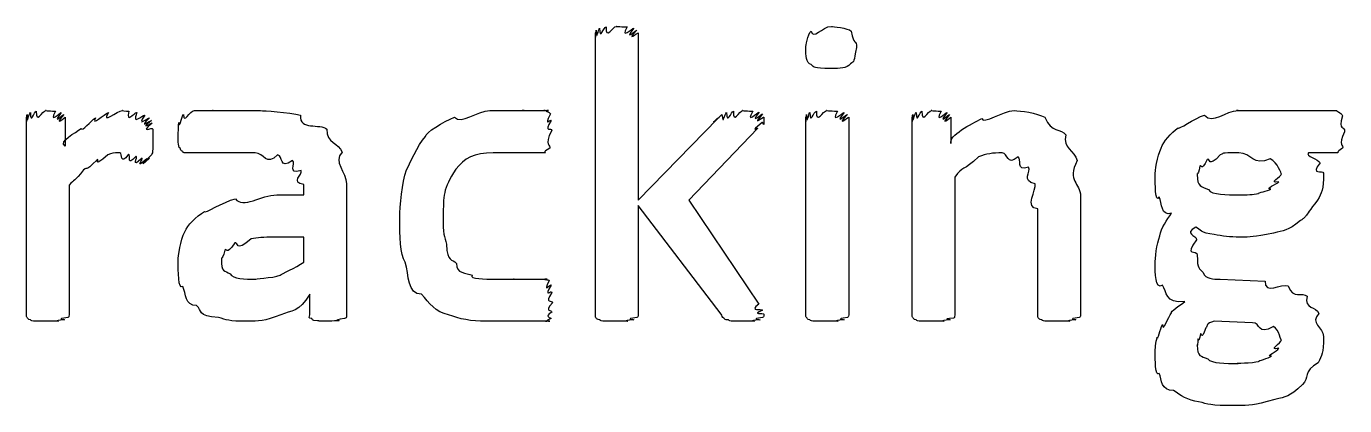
# Model space of a CAD drawing. Header units: millimetres. Extents: x 0 to 216, y 0 to 279.
# Drawn here: x 142.1 to 153.14, y 189.58 to 192.75 of the extents above; entities that cross this region are included whole.
import ezdxf

# ---------------------------------------------------------------- set-up
doc = ezdxf.new("R2010")
doc.units = ezdxf.units.MM
doc.layers.get('0').update_dxf_attribs({"linetype": 'CONTINUOUS'})

msp = doc.modelspace()

# ---------------------------------------------------------------- linework, layer by layer
at = {"color": 0}
for p, q in [((146.866, 190.339), (146.866, 192.698)), ((147.224, 192.698), (147.224, 191.298)), ((149.053, 192.577), (149.053, 192.577)), ((152.537, 192.048), (153.077, 192.048)), ((142.096, 190.339), (142.096, 191.992)), ((142.422, 191.992), (142.422, 191.75)), ((147.224, 191.298), (147.891, 191.981)), ((148.222, 191.899), (147.648, 191.298)), ((148.628, 190.339), (148.628, 191.992)), ((148.987, 191.992), (148.987, 190.339)), ((149.519, 190.339), (149.519, 191.992)), ((149.844, 191.992), (149.844, 191.772)), ((143.155, 191.811), (143.155, 191.811)), ((153.143, 191.871), (153.143, 191.871)), ((153.082, 191.695), (152.84, 191.695)), ((149.877, 191.491), (149.877, 190.339)), ((152.613, 191.518), (152.613, 191.518)), ((142.455, 191.425), (142.455, 190.339)), ((144.195, 191.342), (144.421, 191.342)), ((144.421, 191.342), (144.421, 191.43)), ((144.779, 191.436), (144.779, 190.339)), ((147.919, 190.344), (147.224, 191.254)), ((147.224, 191.254), (147.224, 190.339)), ((147.648, 191.298), (148.233, 190.427)), ((150.571, 190.339), (150.571, 191.226)), ((150.93, 191.331), (150.93, 190.339)), ((144.421, 190.989), (144.184, 190.989)), ((144.421, 190.78), (144.421, 190.989)), ((152.101, 190.637), (152.476, 190.62)), ((144.471, 190.339), (144.471, 190.51)), ((146.505, 190.438), (146.505, 190.438)), ((148.277, 190.344), (148.277, 190.344)), ((152.371, 190.272), (152.051, 190.284)), ((152.613, 190.129), (152.613, 190.129))]:
    msp.add_line(p, q, dxfattribs=at)
for points in [[(146.866, 192.698), (146.866, 192.606), (146.867, 192.712), (146.871, 192.72)], [(146.871, 192.72), (146.877, 192.621), (146.888, 192.732), (146.899, 192.737)], [(146.899, 192.737), (146.902, 192.632), (146.932, 192.748), (146.954, 192.748)], [(146.954, 192.748), (146.95, 192.635), (147.009, 192.753), (147.042, 192.753)], [(147.042, 192.753), (147.02, 192.753), (147.108, 192.75), (147.131, 192.748)], [(147.131, 192.748), (147.067, 192.632), (147.175, 192.743), (147.186, 192.737)], [(147.186, 192.737), (147.093, 192.621), (147.209, 192.727), (147.213, 192.72)], [(147.213, 192.72), (147.104, 192.61), (147.224, 192.709), (147.224, 192.698)], [(148.628, 192.577), (148.628, 192.584), (148.642, 192.688), (148.673, 192.714)], [(148.673, 192.714), (148.69, 192.635), (148.762, 192.753), (148.843, 192.753)], [(148.843, 192.753), (148.851, 192.753), (148.978, 192.739), (149.009, 192.714)], [(149.009, 192.714), (149.028, 192.588), (149.053, 192.646), (149.053, 192.577)], [(148.673, 192.433), (148.628, 192.447), (148.628, 192.507), (148.628, 192.577)], [(149.053, 192.577), (149.028, 192.451), (149.036, 192.464), (149.003, 192.439)], [(149.003, 192.439), (148.966, 192.4), (148.918, 192.4), (148.838, 192.4)], [(148.838, 192.4), (148.686, 192.4), (148.701, 192.411), (148.673, 192.433)], [(142.096, 191.992), (142.096, 191.9), (142.098, 192.006), (142.102, 192.014)], [(142.102, 192.014), (142.103, 191.915), (142.114, 192.027), (142.13, 192.031)], [(142.13, 192.031), (142.132, 191.926), (142.16, 192.042), (142.179, 192.042)], [(142.179, 192.042), (142.174, 191.929), (142.229, 192.048), (142.262, 192.048)], [(142.262, 192.048), (142.236, 192.048), (142.317, 192.045), (142.339, 192.042)], [(142.339, 192.042), (142.28, 191.926), (142.378, 192.038), (142.389, 192.031)], [(142.389, 192.031), (142.302, 191.915), (142.407, 192.022), (142.411, 192.014)], [(142.411, 192.014), (142.313, 191.9), (142.422, 191.999), (142.422, 191.992)], [(142.675, 191.987), (142.637, 191.911), (142.748, 192.023), (142.785, 192.031)], [(142.785, 192.031), (142.714, 191.929), (142.864, 192.048), (142.901, 192.048)], [(142.901, 192.048), (142.882, 192.048), (142.934, 192.045), (142.956, 192.042)], [(142.956, 192.042), (142.926, 191.926), (143, 192.038), (143.022, 192.031)], [(143.022, 192.031), (142.974, 191.911), (143.069, 192.016), (143.088, 192.009)], [(143.088, 192.009), (143.012, 191.896), (143.119, 191.994), (143.127, 191.987)], [(143.374, 191.948), (143.379, 191.885), (143.393, 191.992), (143.412, 192.014)], [(143.412, 192.014), (143.415, 191.929), (143.462, 192.048), (143.506, 192.048)], [(143.506, 192.048), (143.503, 192.048), (143.601, 192.048), (143.661, 192.048)], [(143.661, 192.048), (143.622, 192.048), (143.782, 192.048), (143.848, 192.048)], [(143.848, 192.048), (143.875, 192.048), (143.987, 192.048), (144.058, 192.048)], [(144.058, 192.048), (144.077, 192.048), (144.301, 192.034), (144.394, 192.009)], [(144.394, 192.009), (144.379, 191.878), (144.559, 191.944), (144.614, 191.893)], [(145.683, 191.992), (145.74, 191.929), (145.874, 192.048), (145.981, 192.048)], [(145.981, 192.048), (146.015, 192.048), (146.082, 192.048), (146.13, 192.048)], [(146.13, 192.048), (146.115, 192.048), (146.226, 192.048), (146.268, 192.048)], [(146.268, 192.048), (146.196, 192.048), (146.345, 192.048), (146.378, 192.048)], [(146.378, 192.048), (146.379, 192.048), (146.433, 192.048), (146.444, 192.048)], [(146.444, 192.048), (146.406, 192.048), (146.468, 192.048), (146.472, 192.048)], [(146.472, 192.048), (146.417, 192.048), (146.484, 192.038), (146.488, 192.02)], [(146.488, 192.02), (146.424, 191.896), (146.494, 191.987), (146.494, 191.965)], [(147.891, 191.981), (147.794, 191.9), (147.913, 192.006), (147.924, 192.014)], [(147.924, 192.014), (147.935, 191.915), (147.948, 192.027), (147.963, 192.031)], [(147.963, 192.031), (147.968, 191.926), (148.001, 192.042), (148.023, 192.042)], [(148.023, 192.042), (148.012, 191.929), (148.07, 192.048), (148.101, 192.048)], [(148.101, 192.048), (148.074, 192.048), (148.161, 192.045), (148.183, 192.042)], [(148.183, 192.042), (148.118, 191.926), (148.223, 192.039), (148.238, 192.036)], [(148.238, 192.036), (148.147, 191.918), (148.262, 192.027), (148.266, 192.02)], [(148.266, 192.02), (148.159, 191.904), (148.277, 192.004), (148.277, 191.992)], [(148.628, 191.992), (148.628, 191.9), (148.63, 192.006), (148.634, 192.014)], [(148.634, 192.014), (148.639, 191.915), (148.65, 192.027), (148.661, 192.031)], [(148.661, 192.031), (148.664, 191.926), (148.694, 192.042), (148.717, 192.042)], [(148.717, 192.042), (148.712, 191.929), (148.772, 192.048), (148.805, 192.048)], [(148.805, 192.048), (148.783, 192.048), (148.871, 192.045), (148.893, 192.042)], [(148.893, 192.042), (148.83, 191.926), (148.937, 192.038), (148.948, 192.031)], [(148.948, 192.031), (148.856, 191.915), (148.971, 192.022), (148.976, 192.014)], [(148.976, 192.014), (148.867, 191.9), (148.987, 191.999), (148.987, 191.992)], [(149.519, 191.992), (149.519, 191.9), (149.52, 192.006), (149.524, 192.014)], [(149.524, 192.014), (149.526, 191.915), (149.537, 192.027), (149.552, 192.031)], [(149.552, 192.031), (149.554, 191.926), (149.582, 192.042), (149.601, 192.042)], [(149.601, 192.042), (149.596, 191.929), (149.651, 192.048), (149.684, 192.048)], [(149.684, 192.048), (149.658, 192.048), (149.739, 192.045), (149.761, 192.042)], [(149.761, 192.042), (149.702, 191.926), (149.8, 192.038), (149.811, 192.031)], [(149.811, 192.031), (149.724, 191.915), (149.829, 192.022), (149.833, 192.014)], [(149.833, 192.014), (149.735, 191.9), (149.844, 191.999), (149.844, 191.992)], [(150.103, 191.981), (150.114, 191.929), (150.281, 192.048), (150.373, 192.048)], [(150.373, 192.048), (150.425, 192.048), (150.562, 192.028), (150.632, 191.992)], [(151.748, 191.904), (151.746, 191.882), (151.883, 191.987), (151.969, 192.009)], [(151.969, 192.009), (152.036, 191.929), (152.151, 192.048), (152.25, 192.048)], [(152.25, 192.048), (152.19, 192.048), (152.354, 192.048), (152.399, 192.048)], [(152.399, 192.048), (152.4, 192.048), (152.492, 192.048), (152.537, 192.048)], [(153.077, 192.048), (153.061, 192.048), (153.115, 192.032), (153.126, 192.004)], [(153.126, 192.004), (153.084, 191.871), (153.143, 191.929), (153.143, 191.871)], [(142.422, 191.75), (142.361, 191.794), (142.513, 191.861), (142.554, 191.899)], [(142.554, 191.899), (142.562, 191.867), (142.638, 191.965), (142.675, 191.987)], [(143.127, 191.987), (143.025, 191.882), (143.14, 191.972), (143.144, 191.965)], [(143.144, 191.965), (143.033, 191.871), (143.149, 191.954), (143.149, 191.943)], [(143.149, 191.943), (143.036, 191.849), (143.155, 191.915), (143.155, 191.893)], [(143.155, 191.893), (143.155, 191.808), (143.155, 191.846), (143.155, 191.811)], [(143.368, 191.849), (143.368, 191.841), (143.37, 191.926), (143.374, 191.948)], [(144.614, 191.893), (144.61, 191.775), (144.715, 191.777), (144.741, 191.7)], [(145.441, 191.832), (145.438, 191.86), (145.591, 191.959), (145.683, 191.992)], [(146.494, 191.965), (146.427, 191.852), (146.499, 191.915), (146.499, 191.882)], [(148.261, 191.948), (148.141, 191.849), (148.24, 191.917), (148.222, 191.899)], [(148.277, 191.992), (148.277, 191.878), (148.271, 191.962), (148.261, 191.948)], [(149.844, 191.772), (149.823, 191.841), (150.017, 191.937), (150.103, 191.981)], [(150.632, 191.992), (150.687, 191.856), (150.764, 191.905), (150.808, 191.844)], [(151.605, 191.733), (151.624, 191.79), (151.689, 191.86), (151.748, 191.904)], [(143.155, 191.811), (143.155, 191.739), (143.155, 191.75), (143.155, 191.728)], [(143.368, 191.783), (143.368, 191.775), (143.368, 191.827), (143.368, 191.849)], [(143.385, 191.733), (143.371, 191.735), (143.371, 191.764), (143.368, 191.783)], [(145.281, 191.551), (145.303, 191.595), (145.375, 191.758), (145.441, 191.832)], [(146.499, 191.882), (146.427, 191.75), (146.494, 191.762), (146.483, 191.733)], [(150.808, 191.844), (150.775, 191.735), (150.883, 191.713), (150.902, 191.629)], [(153.143, 191.871), (153.084, 191.75), (153.137, 191.762), (153.126, 191.733)], [(142.78, 191.678), (142.639, 191.558), (142.719, 191.656), (142.686, 191.634)], [(142.879, 191.695), (142.82, 191.695), (142.813, 191.689), (142.78, 191.678)], [(142.951, 191.684), (142.879, 191.576), (142.904, 191.695), (142.879, 191.695)], [(143.017, 191.667), (142.926, 191.565), (142.976, 191.68), (142.951, 191.684)], [(143.067, 191.651), (142.963, 191.554), (143.035, 191.663), (143.017, 191.667)], [(143.144, 191.678), (143.025, 191.554), (143.134, 191.657), (143.127, 191.651)], [(143.155, 191.728), (143.155, 191.695), (143.151, 191.689), (143.144, 191.678)], [(143.407, 191.706), (143.386, 191.709), (143.392, 191.722), (143.385, 191.733)], [(143.435, 191.695), (143.401, 191.695), (143.414, 191.698), (143.407, 191.706)], [(143.506, 191.695), (143.426, 191.695), (143.448, 191.695), (143.435, 191.695)], [(143.627, 191.695), (143.492, 191.695), (143.539, 191.695), (143.506, 191.695)], [(143.793, 191.695), (143.706, 191.695), (143.674, 191.695), (143.627, 191.695)], [(144.013, 191.695), (143.834, 191.695), (143.859, 191.695), (143.793, 191.695)], [(144.201, 191.678), (144.107, 191.576), (144.086, 191.695), (144.013, 191.695)], [(144.327, 191.629), (144.209, 191.554), (144.252, 191.667), (144.201, 191.678)], [(144.741, 191.7), (144.661, 191.62), (144.779, 191.535), (144.779, 191.436)], [(146.009, 191.695), (145.846, 191.695), (145.767, 191.648), (145.694, 191.557)], [(146.179, 191.695), (146.049, 191.695), (146.075, 191.695), (146.009, 191.695)], [(146.301, 191.695), (146.262, 191.695), (146.226, 191.695), (146.179, 191.695)], [(146.389, 191.695), (146.331, 191.695), (146.337, 191.695), (146.301, 191.695)], [(146.444, 191.695), (146.375, 191.695), (146.411, 191.695), (146.389, 191.695)], [(146.483, 191.733), (146.406, 191.695), (146.458, 191.695), (146.444, 191.695)], [(150.274, 191.695), (150.191, 191.695), (150.142, 191.684), (150.075, 191.662)], [(150.406, 191.662), (150.308, 191.576), (150.325, 191.695), (150.274, 191.695)], [(151.555, 191.507), (151.555, 191.536), (151.572, 191.667), (151.605, 191.733)], [(152.101, 191.678), (151.992, 191.558), (152.02, 191.657), (151.991, 191.639)], [(152.255, 191.695), (152.08, 191.695), (152.145, 191.689), (152.101, 191.678)], [(152.52, 191.645), (152.371, 191.576), (152.368, 191.695), (152.255, 191.695)], [(152.84, 191.695), (152.812, 191.669), (152.92, 191.641), (152.939, 191.612)], [(153.126, 191.733), (153.061, 191.695), (153.1, 191.695), (153.082, 191.695)], [(142.686, 191.634), (142.573, 191.518), (142.616, 191.587), (142.576, 191.551)], [(143.105, 191.645), (142.992, 191.543), (143.08, 191.647), (143.067, 191.651)], [(143.127, 191.651), (143.014, 191.543), (143.116, 191.645), (143.105, 191.645)], [(144.399, 191.546), (144.275, 191.51), (144.361, 191.607), (144.327, 191.629)], [(145.694, 191.557), (145.586, 191.393), (145.59, 191.332), (145.59, 191.16)], [(150.075, 191.662), (149.944, 191.536), (149.946, 191.586), (149.877, 191.491)], [(150.494, 191.574), (150.381, 191.536), (150.442, 191.642), (150.406, 191.662)], [(150.549, 191.436), (150.429, 191.459), (150.519, 191.536), (150.494, 191.574)], [(150.902, 191.629), (150.811, 191.452), (150.93, 191.448), (150.93, 191.331)], [(151.93, 191.584), (151.908, 191.481), (151.908, 191.538), (151.908, 191.513)], [(151.991, 191.639), (151.937, 191.525), (151.944, 191.607), (151.93, 191.584)], [(152.613, 191.518), (152.613, 191.514), (152.582, 191.615), (152.52, 191.645)], [(152.939, 191.612), (152.848, 191.496), (152.966, 191.557), (152.966, 191.524)], [(142.576, 191.551), (142.496, 191.448), (142.499, 191.476), (142.455, 191.425)], [(144.421, 191.43), (144.306, 191.444), (144.413, 191.513), (144.399, 191.546)], [(145.226, 191.143), (145.226, 191.254), (145.244, 191.441), (145.281, 191.551)], [(151.588, 191.326), (151.555, 191.265), (151.555, 191.437), (151.555, 191.507)], [(151.908, 191.513), (151.908, 191.404), (151.938, 191.419), (152.002, 191.386)], [(152.525, 191.391), (152.466, 191.393), (152.576, 191.43), (152.592, 191.452)], [(152.592, 191.452), (152.495, 191.437), (152.613, 191.496), (152.613, 191.518)], [(152.966, 191.524), (152.966, 191.378), (152.95, 191.364), (152.917, 191.298)], [(143.848, 191.309), (143.909, 191.224), (144.066, 191.342), (144.195, 191.342)], [(150.571, 191.226), (150.455, 191.234), (150.563, 191.383), (150.549, 191.436)], [(152.002, 191.386), (152.032, 191.342), (152.151, 191.342), (152.261, 191.342)], [(152.261, 191.342), (152.323, 191.342), (152.377, 191.345), (152.421, 191.353)], [(152.421, 191.353), (152.411, 191.36), (152.499, 191.376), (152.525, 191.391)], [(143.589, 191.204), (143.585, 191.179), (143.745, 191.287), (143.848, 191.309)], [(151.693, 191.188), (151.602, 191.161), (151.613, 191.273), (151.588, 191.326)], [(152.917, 191.298), (152.782, 191.128), (152.835, 191.174), (152.774, 191.127)], [(143.424, 191.033), (143.445, 191.088), (143.518, 191.16), (143.589, 191.204)], [(145.27, 190.78), (145.226, 190.838), (145.226, 191.007), (145.226, 191.143)], [(145.59, 191.16), (145.586, 191.014), (145.598, 190.995), (145.617, 190.929)], [(151.594, 191), (151.606, 191.066), (151.652, 191.133), (151.693, 191.188)], [(152.774, 191.127), (152.658, 191.036), (152.636, 191.047), (152.547, 191.022)], [(143.368, 190.791), (143.368, 190.831), (143.386, 190.963), (143.424, 191.033)], [(151.897, 191.072), (151.787, 191.014), (151.903, 191.007), (151.903, 190.967)], [(152.051, 191.011), (151.937, 191.022), (151.933, 191.05), (151.897, 191.072)], [(152.261, 190.989), (152.187, 190.989), (152.117, 190.996), (152.051, 191.011)], [(152.547, 191.022), (152.367, 190.989), (152.367, 190.989), (152.261, 190.989)], [(143.842, 190.94), (143.765, 190.824), (143.778, 190.904), (143.76, 190.879)], [(143.98, 190.973), (143.838, 190.853), (143.878, 190.953), (143.842, 190.94)], [(144.184, 190.989), (144.07, 190.989), (144.038, 190.984), (143.98, 190.973)], [(145.617, 190.929), (145.623, 190.769), (145.663, 190.813), (145.7, 190.769)], [(151.555, 190.763), (151.555, 190.809), (151.568, 190.93), (151.594, 191)], [(151.903, 190.967), (151.79, 190.82), (151.908, 190.887), (151.908, 190.84)], [(143.407, 190.576), (143.368, 190.54), (143.368, 190.71), (143.368, 190.791)], [(143.76, 190.879), (143.728, 190.776), (143.732, 190.831), (143.732, 190.802)], [(143.732, 190.802), (143.728, 190.694), (143.756, 190.71), (143.804, 190.681)], [(151.908, 190.84), (151.908, 190.713), (151.924, 190.731), (151.958, 190.692)], [(143.804, 190.681), (143.827, 190.637), (143.926, 190.637), (144.019, 190.637)], [(144.223, 190.669), (144.235, 190.683), (144.351, 190.731), (144.421, 190.78)], [(145.408, 190.51), (145.288, 190.507), (145.303, 190.672), (145.27, 190.78)], [(145.7, 190.769), (145.696, 190.681), (145.78, 190.692), (145.832, 190.669)], [(151.616, 190.587), (151.555, 190.54), (151.555, 190.7), (151.555, 190.763)], [(151.958, 190.692), (151.977, 190.637), (152.042, 190.637), (152.101, 190.637)], [(143.523, 190.416), (143.424, 190.416), (143.436, 190.512), (143.407, 190.576)], [(144.019, 190.637), (143.993, 190.637), (144.159, 190.647), (144.223, 190.669)], [(145.832, 190.669), (145.802, 190.637), (145.948, 190.637), (146.014, 190.637)], [(146.014, 190.637), (146.053, 190.637), (146.137, 190.637), (146.185, 190.637)], [(146.185, 190.637), (146.148, 190.637), (146.275, 190.637), (146.312, 190.637)], [(146.312, 190.637), (146.339, 190.637), (146.378, 190.637), (146.4, 190.637)], [(146.4, 190.637), (146.386, 190.637), (146.445, 190.637), (146.461, 190.637)], [(146.461, 190.637), (146.408, 190.637), (146.473, 190.632), (146.477, 190.625)], [(146.477, 190.625), (146.419, 190.504), (146.49, 190.605), (146.494, 190.587)], [(146.494, 190.587), (146.427, 190.471), (146.499, 190.551), (146.499, 190.526)], [(151.803, 190.449), (151.635, 190.43), (151.656, 190.532), (151.616, 190.587)], [(152.476, 190.62), (152.473, 190.504), (152.61, 190.603), (152.669, 190.581)], [(152.669, 190.581), (152.713, 190.463), (152.785, 190.533), (152.829, 190.493)], [(144.471, 190.51), (144.382, 190.357), (144.316, 190.375), (144.228, 190.339)], [(145.634, 190.339), (145.526, 190.361), (145.47, 190.435), (145.408, 190.51)], [(146.499, 190.526), (146.43, 190.419), (146.505, 190.471), (146.505, 190.438)], [(152.829, 190.493), (152.801, 190.386), (152.906, 190.408), (152.928, 190.35)], [(143.705, 190.317), (143.523, 190.328), (143.574, 190.372), (143.523, 190.416)], [(146.499, 190.361), (146.427, 190.313), (146.497, 190.319), (146.494, 190.306)], [(146.505, 190.438), (146.43, 190.357), (146.502, 190.383), (146.499, 190.361)], [(147.941, 190.311), (147.927, 190.313), (147.925, 190.333), (147.919, 190.344)], [(148.233, 190.427), (148.145, 190.361), (148.258, 190.391), (148.266, 190.377)], [(148.266, 190.377), (148.159, 190.335), (148.277, 190.355), (148.277, 190.344)], [(148.277, 190.344), (148.277, 190.313), (148.273, 190.324), (148.266, 190.317)], [(151.616, 190.256), (151.617, 190.182), (151.663, 190.322), (151.693, 190.355)], [(151.693, 190.355), (151.679, 190.363), (151.762, 190.419), (151.803, 190.449)], [(152.928, 190.35), (152.848, 190.272), (152.966, 190.231), (152.966, 190.157)], [(142.102, 190.317), (142.096, 190.313), (142.096, 190.331), (142.096, 190.339)], [(142.13, 190.295), (142.107, 190.298), (142.109, 190.308), (142.102, 190.317)], [(142.185, 190.284), (142.132, 190.287), (142.143, 190.29), (142.13, 190.295)], [(142.273, 190.284), (142.18, 190.284), (142.209, 190.284), (142.185, 190.284)], [(142.361, 190.284), (142.251, 190.284), (142.309, 190.284), (142.273, 190.284)], [(142.416, 190.295), (142.298, 190.287), (142.386, 190.287), (142.361, 190.284)], [(142.444, 190.317), (142.324, 190.298), (142.43, 190.302), (142.416, 190.295)], [(142.455, 190.339), (142.452, 190.313), (142.451, 190.324), (142.444, 190.317)], [(143.947, 190.284), (143.783, 190.284), (143.778, 190.295), (143.705, 190.317)], [(144.228, 190.339), (144.088, 190.284), (144.046, 190.284), (143.947, 190.284)], [(144.487, 190.306), (144.455, 190.306), (144.471, 190.324), (144.471, 190.339)], [(144.537, 190.289), (144.478, 190.29), (144.498, 190.298), (144.487, 190.306)], [(144.625, 190.284), (144.522, 190.284), (144.559, 190.285), (144.537, 190.289)], [(144.713, 190.289), (144.599, 190.284), (144.665, 190.284), (144.625, 190.284)], [(144.763, 190.306), (144.639, 190.29), (144.735, 190.292), (144.713, 190.289)], [(144.779, 190.339), (144.779, 190.306), (144.774, 190.313), (144.763, 190.306)], [(145.948, 190.284), (145.824, 190.284), (145.725, 190.302), (145.634, 190.339)], [(146.108, 190.284), (145.998, 190.284), (146.003, 190.284), (145.948, 190.284)], [(146.257, 190.284), (146.104, 190.284), (146.163, 190.284), (146.108, 190.284)], [(146.378, 190.284), (146.313, 190.284), (146.304, 190.284), (146.257, 190.284)], [(146.455, 190.284), (146.383, 190.284), (146.414, 190.284), (146.378, 190.284)], [(146.483, 190.284), (146.412, 190.284), (146.469, 190.284), (146.455, 190.284)], [(146.494, 190.306), (146.424, 190.284), (146.49, 190.284), (146.483, 190.284)], [(146.871, 190.311), (146.866, 190.308), (146.866, 190.328), (146.866, 190.339)], [(146.899, 190.295), (146.877, 190.298), (146.878, 190.307), (146.871, 190.311)], [(146.954, 190.284), (146.902, 190.287), (146.913, 190.29), (146.899, 190.295)], [(147.042, 190.284), (146.95, 190.284), (146.979, 190.284), (146.954, 190.284)], [(147.131, 190.284), (147.02, 190.284), (147.078, 190.284), (147.042, 190.284)], [(147.186, 190.295), (147.067, 190.287), (147.155, 190.287), (147.131, 190.284)], [(147.213, 190.317), (147.093, 190.298), (147.199, 190.302), (147.186, 190.295)], [(147.224, 190.339), (147.221, 190.313), (147.22, 190.324), (147.213, 190.317)], [(147.979, 190.295), (147.946, 190.295), (147.952, 190.303), (147.941, 190.311)], [(148.034, 190.284), (147.975, 190.287), (147.993, 190.29), (147.979, 190.295)], [(148.117, 190.284), (148.019, 190.284), (148.057, 190.284), (148.034, 190.284)], [(148.194, 190.284), (148.086, 190.284), (148.15, 190.284), (148.117, 190.284)], [(148.244, 190.295), (148.125, 190.287), (148.216, 190.287), (148.194, 190.284)], [(148.266, 190.317), (148.147, 190.298), (148.255, 190.302), (148.244, 190.295)], [(148.634, 190.317), (148.628, 190.313), (148.628, 190.331), (148.628, 190.339)], [(148.661, 190.295), (148.639, 190.298), (148.641, 190.308), (148.634, 190.317)], [(148.717, 190.284), (148.664, 190.287), (148.675, 190.29), (148.661, 190.295)], [(148.805, 190.284), (148.712, 190.284), (148.741, 190.284), (148.717, 190.284)], [(148.893, 190.284), (148.783, 190.284), (148.84, 190.284), (148.805, 190.284)], [(148.948, 190.295), (148.83, 190.287), (148.918, 190.287), (148.893, 190.284)], [(148.976, 190.317), (148.856, 190.298), (148.962, 190.302), (148.948, 190.295)], [(148.987, 190.339), (148.984, 190.313), (148.983, 190.324), (148.976, 190.317)], [(149.524, 190.317), (149.519, 190.313), (149.519, 190.331), (149.519, 190.339)], [(149.552, 190.295), (149.529, 190.298), (149.531, 190.308), (149.524, 190.317)], [(149.607, 190.284), (149.554, 190.287), (149.565, 190.29), (149.552, 190.295)], [(149.695, 190.284), (149.602, 190.284), (149.631, 190.284), (149.607, 190.284)], [(149.783, 190.284), (149.673, 190.284), (149.731, 190.284), (149.695, 190.284)], [(149.838, 190.295), (149.72, 190.287), (149.808, 190.287), (149.783, 190.284)], [(149.866, 190.311), (149.746, 190.298), (149.852, 190.302), (149.838, 190.295)], [(149.877, 190.339), (149.874, 190.308), (149.873, 190.318), (149.866, 190.311)], [(150.577, 190.311), (150.573, 190.308), (150.571, 190.328), (150.571, 190.339)], [(150.604, 190.295), (150.584, 190.298), (150.584, 190.307), (150.577, 190.311)], [(150.659, 190.284), (150.61, 190.287), (150.618, 190.29), (150.604, 190.295)], [(150.753, 190.284), (150.657, 190.284), (150.684, 190.284), (150.659, 190.284)], [(150.836, 190.284), (150.727, 190.284), (150.786, 190.284), (150.753, 190.284)], [(150.891, 190.295), (150.775, 190.287), (150.861, 190.287), (150.836, 190.284)], [(150.919, 190.317), (150.8, 190.298), (150.905, 190.302), (150.891, 190.295)], [(150.93, 190.339), (150.93, 190.313), (150.925, 190.324), (150.919, 190.317)], [(151.572, 190.151), (151.577, 190.115), (151.597, 190.223), (151.616, 190.256)], [(152.051, 190.284), (151.974, 190.266), (151.997, 190.248), (151.98, 190.228)], [(152.547, 190.24), (152.407, 190.16), (152.444, 190.272), (152.371, 190.272)], [(152.613, 190.129), (152.613, 190.111), (152.592, 190.215), (152.547, 190.24)], [(151.555, 190.03), (151.555, 190.038), (151.561, 190.111), (151.572, 190.151)], [(151.914, 190.135), (151.908, 190.05), (151.908, 190.1), (151.908, 190.085)], [(151.936, 190.179), (151.915, 190.082), (151.916, 190.15), (151.914, 190.135)], [(151.98, 190.228), (151.937, 190.111), (151.947, 190.194), (151.936, 190.179)], [(152.592, 190.058), (152.495, 190.038), (152.613, 190.105), (152.613, 190.129)], [(152.966, 190.157), (152.966, 190.005), (152.951, 190.007), (152.922, 189.936)], [(151.588, 189.848), (151.555, 189.814), (151.555, 189.964), (151.555, 190.03)], [(151.908, 190.085), (151.908, 189.983), (151.937, 189.996), (151.996, 189.969)], [(152.531, 189.992), (152.47, 189.99), (152.581, 190.033), (152.592, 190.058)], [(151.996, 189.969), (152.029, 189.931), (152.142, 189.931), (152.25, 189.931)], [(152.25, 189.931), (152.206, 189.931), (152.377, 189.936), (152.421, 189.948)], [(152.421, 189.948), (152.415, 189.953), (152.505, 189.974), (152.531, 189.992)], [(152.922, 189.936), (152.79, 189.865), (152.848, 189.807), (152.79, 189.755)], [(151.71, 189.705), (151.602, 189.703), (151.613, 189.793), (151.588, 189.848)], [(151.919, 189.611), (151.831, 189.622), (151.765, 189.665), (151.71, 189.705)], [(152.79, 189.755), (152.672, 189.641), (152.654, 189.658), (152.558, 189.628)], [(152.233, 189.578), (152.003, 189.578), (152.007, 189.589), (151.919, 189.611)], [(152.558, 189.628), (152.367, 189.578), (152.357, 189.578), (152.233, 189.578)]]:
    msp.add_open_spline(points, degree=3, dxfattribs=at)

doc.saveas('drawing.dxf')
